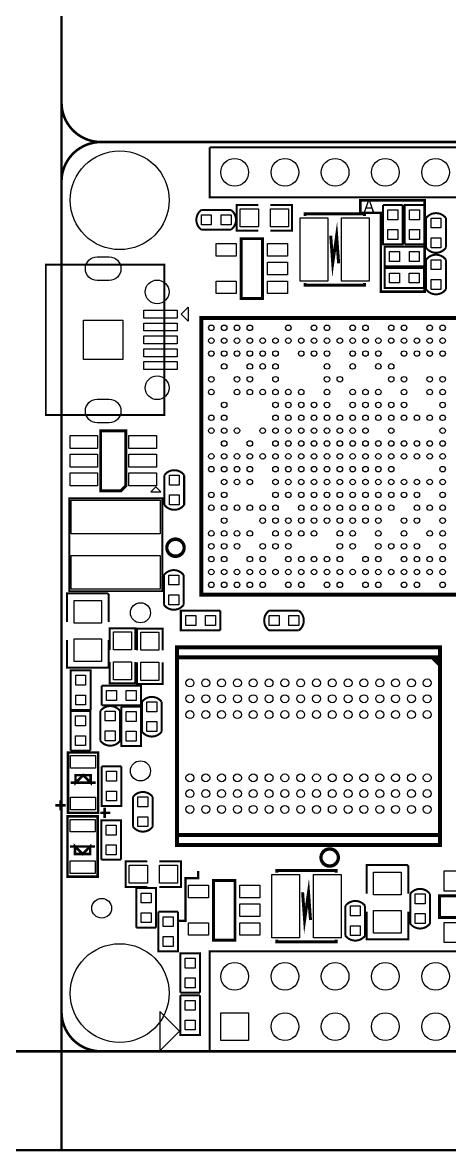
# Model space of a CAD drawing. Extents: x -900 to 3533, y 458 to 4954.
# Drawn here: x 1111 to 1961, y 458 to 2706 of the extents above; entities that cross this region are included whole.
import ezdxf

# ---------------------------------------------------------------- set-up
doc = ezdxf.new("R2010")
doc.units = 0
doc.header["$MEASUREMENT"] = 0
for name, color, linetype in [('BG_OUTLINE', 254, 'CONTINUOUS'), ('BG_SILKSCREEN_TOP', 43, 'CONTINUOUS'), ('PG_SILKSCREEN_TOP', 30, 'CONTINUOUS'), ('PIN_TOP', 1, 'CONTINUOUS')]:
    doc.layers.add(name, color=color, linetype=linetype)

msp = doc.modelspace()

# ---------------------------------------------------------------- linework, layer by layer
at = {"layer": 'BG_OUTLINE'}
for points in [[(1189, 460.13, 5, 5, 0), (992.15, 460.13, 5, 5, 0), (992.15, 4475.87, 5, 5, 0), (1189, 4475.87, 5, 5, 0), (1189, 460.13, 5, 5, 0)], [(1267.74, 4279.02, 5, 5, 0), (3000.02, 4279.02, 5, 5, -0.414214), (3078.76, 4200.28, 5, 5, 0), (3078.76, 2546.74, 5, 5, -0.414214), (3000.02, 2468, 5, 5, 0), (1267.74, 2468, 5, 5, -0.414214), (1189, 2546.74, 5, 5, 0), (1189, 4200.28, 5, 5, -0.414214), (1267.74, 4279.02, 5, 5, 0)], [(1267.74, 2468, 5, 5, 0), (3000.02, 2468, 5, 5, -0.414214), (3078.76, 2389.26, 5, 5, 0), (3078.76, 735.72, 5, 5, -0.414214), (3000.02, 656.98, 5, 5, 0), (1267.74, 656.98, 5, 5, -0.414214), (1189, 735.72, 5, 5, 0), (1189, 2389.26, 5, 5, -0.414214), (1267.74, 2468, 5, 5, 0)], [(1267.74, 2468, 5, 5, 0), (3000.02, 2468, 5, 5, -0.414214), (3078.76, 2389.26, 5, 5, 0), (3078.76, 735.72, 5, 5, -0.414214), (3000.02, 656.98, 5, 5, 0), (1267.74, 656.98, 5, 5, -0.414214), (1189, 735.72, 5, 5, 0), (1189, 2389.26, 5, 5, -0.414214), (1267.74, 2468, 5, 5, 0)], [(-897.61, 656.98, 5, 5, 0), (-897.61, 538.87, 5, 5, 0.414214), (-818.87, 460.13, 5, 5, 0), (3000.02, 460.13, 5, 5, 0.414214), (3078.76, 538.87, 5, 5, 0), (3078.76, 656.98, 5, 5, 0), (-897.61, 656.98, 5, 5, 0)]]:
    msp.add_lwpolyline(points, format="xyseb", dxfattribs=at)
at = {"layer": 'BG_SILKSCREEN_TOP'}
for points in [[(1784, 2352, 5, 5, 0), (1784, 2327, 5, 5, 0), (1825, 2327, 5, 5, 0), (1825, 2170, 5, 5, 0), (1912, 2170, 5, 5, 0), (1912, 2352, 5, 5, 0), (1784, 2352, 5, 5, 0)], [(1423, 917, 5, 5, 0), (1436, 917, 5, 5, 0), (1436, 1002, 5, 5, 0), (1461, 1002, 5, 5, 0), (1461, 1016, 5, 5, 0)]]:
    msp.add_lwpolyline(points, format="xyseb", dxfattribs=at)
at = {"layer": 'PG_SILKSCREEN_TOP'}
for points in [[(1483.88, 2457.728, 3.937, 3.937, 0), (2783.88, 2457.728, 3.937, 3.937, 0), (2783.88, 2357.728, 3.937, 3.937, 0)], [(2783.88, 2357.728, 3.937, 3.937, 0), (1483.88, 2357.728, 3.937, 3.937, 0), (1483.88, 2457.728, 3.937, 3.937, 0)], [(1581, 2342.5, 4, 4, 0), (1538, 2342.5, 4, 4, 0), (1538, 2291.5, 4, 4, 0), (1581, 2291.5, 4, 4, 0)], [(1605, 2342.5, 4, 4, 0), (1648, 2342.5, 4, 4, 0), (1648, 2291.5, 4, 4, 0), (1605, 2291.5, 4, 4, 0)], [(1868.415, 2342.8, 4, 4, 0), (1829.055, 2342.8, 4, 4, 0)], [(1829.055, 2342.8, 4, 4, 0), (1829.055, 2264.06, 4, 4, 0), (1868.415, 2264.06, 4, 4, 0), (1868.415, 2342.8, 4, 4, 0)], [(1911.585, 2263.98, 4, 4, 0), (1911.585, 2342.72, 4, 4, 0), (1872.225, 2342.72, 4, 4, 0), (1872.225, 2263.98, 4, 4, 0)], [(1467.47, 2293.32, 4, 4, -0.504954), (1467.47, 2332.68, 4, 4, 0)], [(1526.53, 2332.68, 4, 4, 0), (1467.47, 2332.68, 4, 4, 0)], [(1526.53, 2293.32, 4, 4, 0.503899), (1526.53, 2332.68, 4, 4, 0)], [(1673.902, 2320.902, 5.906, 5.906, 0), (1673.902, 2324.902, 5.906, 5.906, 0), (1792.098, 2324.902, 5.906, 5.906, 0), (1792.098, 2320.902, 5.906, 5.906, 0)], [(1954.407, 2316.458, 4, 4, 0.503889), (1915.048, 2316.459, 4, 4, 0)], [(1915.048, 2316.459, 4, 4, 0), (1915.048, 2257.399, 4, 4, 0)], [(1954.408, 2257.399, 4, 4, 0), (1954.407, 2316.458, 4, 4, 0)], [(1467.47, 2293.32, 4, 4, 0), (1526.53, 2293.32, 4, 4, 0)], [(1725.098, 2281.598, 5.906, 5.906, 0), (1729.098, 2226.402, 5.906, 5.906, 0), (1736.902, 2281.598, 5.906, 5.906, 0), (1740.902, 2226.402, 5.906, 5.906, 0), (1736.902, 2273.701, 5.906, 5.906, 0)], [(1589.5, 2156.5, 5.906, 5.906, 0), (1546.5, 2156.5, 5.906, 5.906, 0), (1546.5, 2275.5, 5.906, 5.906, 0), (1589.5, 2275.5, 5.906, 5.906, 0), (1589.5, 2156.5, 5.906, 5.906, 0)], [(1911.28, 2259.585, 4, 4, 0), (1832.54, 2259.585, 4, 4, 0), (1832.54, 2220.225, 4, 4, 0), (1911.28, 2220.225, 4, 4, 0)], [(1872.225, 2263.98, 4, 4, 0), (1911.585, 2263.98, 4, 4, 0)], [(1911.28, 2220.225, 4, 4, 0), (1911.28, 2259.585, 4, 4, 0)], [(1954.408, 2257.399, 4, 4, -0.504958), (1915.048, 2257.399, 4, 4, 0)], [(1915.048, 2233.606, 4, 4, -0.504954), (1954.408, 2233.606, 4, 4, 0)], [(1915.048, 2233.606, 4, 4, 0), (1915.048, 2174.546, 4, 4, 0)], [(1954.408, 2174.546, 4, 4, 0), (1954.408, 2233.606, 4, 4, 0)], [(1189.288, 1924.36, 3.937, 3.937, 0), (1394.013, 1924.36, 3.937, 3.937, 0), (1394.013, 2223.572, 3.937, 3.937, 0), (1157.792, 2223.572, 3.937, 3.937, 0), (1157.792, 1924.36, 3.937, 3.937, 0), (1189.288, 1924.36, 3.937, 3.937, 0)], [(1189.288, 2223.572, 3.937, 3.937, 0), (1189.288, 1924.36, 3.937, 3.937, 0)], [(1911.06, 2216.945, 4, 4, 0), (1832.32, 2216.945, 4, 4, 0), (1832.32, 2177.585, 4, 4, 0), (1911.06, 2177.585, 4, 4, 0)], [(1911.06, 2177.585, 4, 4, 0), (1911.06, 2216.945, 4, 4, 0)], [(1792.098, 2187.098, 5.906, 5.906, 0), (1792.098, 2183.098, 5.906, 5.906, 0), (1673.902, 2183.098, 5.906, 5.906, 0), (1673.902, 2187.098, 5.906, 5.906, 0)], [(1915.048, 2174.546, 4, 4, 0.503898), (1954.408, 2174.546, 4, 4, 0)], [(1467.592, 2117.603, 7.902, 7.902, 0), (1467.588, 1566.405, 7.902, 7.902, 0), (2018.786, 1566.404, 7.902, 7.902, 0), (2018.788, 2117.604, 7.902, 7.902, 0), (1467.592, 2117.603, 7.902, 7.902, 0)], [(1267, 1773, 5.906, 5.906, 0), (1267, 1893, 5.906, 5.906, 0), (1317, 1893, 5.906, 5.906, 0), (1317, 1783, 5.906, 5.906, 0), (1307, 1773, 5.906, 5.906, 0), (1267, 1773, 5.906, 5.906, 0)], [(1393.9, 1804.45, 4, 4, -0.504954), (1433.26, 1804.45, 4, 4, 0)], [(1393.9, 1804.45, 4, 4, 0), (1393.9, 1745.39, 4, 4, 0)], [(1433.26, 1745.39, 4, 4, 0), (1433.26, 1804.45, 4, 4, 0)], [(1389.52, 1758.52, 3.937, 3.937, 0), (1389.52, 1573.48, 3.937, 3.937, 0), (1204.48, 1573.48, 3.937, 3.937, 0), (1204.48, 1758.52, 3.937, 3.937, 0), (1389.52, 1758.52, 3.937, 3.937, 0)], [(1393.9, 1745.39, 4, 4, 0.503899), (1433.26, 1745.39, 4, 4, 0)], [(1416, 1678, 5, 5, -0.414214), (1434, 1660, 5, 5, -0.414214), (1416, 1642, 5, 5, -0.414214), (1398, 1660, 5, 5, -0.414214), (1416, 1678, 5, 5, 0)], [(1392.9, 1605.45, 4, 4, -0.504954), (1432.26, 1605.45, 4, 4, 0)], [(1392.9, 1605.45, 4, 4, 0), (1392.9, 1546.39, 4, 4, 0)], [(1432.26, 1546.39, 4, 4, 0), (1432.26, 1605.45, 4, 4, 0)], [(1282.792, 1511.8, 4, 4, 0), (1282.792, 1566.92, 4, 4, 0), (1280.822, 1568.88, 4, 4, 0), (1200.112, 1568.88, 4, 4, 0), (1200.112, 1511.8, 4, 4, 0)], [(1392.9, 1546.39, 4, 4, 0.503899), (1432.26, 1546.39, 4, 4, 0)], [(1505.37, 1534.68, 4, 4, 0), (1426.63, 1534.68, 4, 4, 0), (1426.63, 1495.32, 4, 4, 0), (1505.37, 1495.32, 4, 4, 0)], [(1505.37, 1495.32, 4, 4, 0), (1505.37, 1534.68, 4, 4, 0)], [(1602.47, 1534.68, 4, 4, 0.503899), (1602.47, 1495.32, 4, 4, 0)], [(1661.53, 1534.68, 4, 4, 0), (1602.47, 1534.68, 4, 4, 0)], [(1661.53, 1534.68, 4, 4, -0.504954), (1661.53, 1495.32, 4, 4, 0)], [(1284.952, 1456.58, 4, 4, 0), (1284.952, 1499.58, 4, 4, 0), (1335.952, 1499.58, 4, 4, 0), (1335.952, 1456.58, 4, 4, 0)], [(1390.157, 1455.757, 4, 4, 0), (1390.157, 1498.757, 4, 4, 0), (1339.157, 1498.757, 4, 4, 0), (1339.157, 1455.757, 4, 4, 0)], [(1602.47, 1495.32, 4, 4, 0), (1661.53, 1495.32, 4, 4, 0)], [(1282.792, 1476.36, 4, 4, 0), (1282.792, 1421.24, 4, 4, 0), (1200.112, 1421.24, 4, 4, 0), (1200.112, 1476.36, 4, 4, 0)], [(1942.811, 1441.923, 7.874, 7.874, 0), (1942.811, 1461.757, 7.874, 7.874, 0), (1419.189, 1461.757, 7.874, 7.874, 0), (1419.189, 1441.923, 7.874, 7.874, 0), (1942.811, 1441.923, 7.874, 7.874, 0), (1942.811, 1087.592, 7.874, 7.874, 0), (1419.189, 1087.592, 7.874, 7.874, 0), (1419.189, 1441.923, 7.874, 7.874, 0)], [(1927.063, 1441.923, 7.874, 7.874, 0), (1942.811, 1426.175, 7.874, 7.874, 0)], [(1934.937, 1441.923, 7.874, 7.874, 0), (1942.811, 1434.049, 7.874, 7.874, 0)], [(1246.781, 1336.944, 4, 4, 0), (1246.781, 1415.684, 4, 4, 0), (1207.419, 1415.684, 4, 4, 0), (1207.421, 1336.943, 4, 4, 0)], [(1284.952, 1432.58, 4, 4, 0), (1284.952, 1389.58, 4, 4, 0), (1335.952, 1389.58, 4, 4, 0), (1335.952, 1432.58, 4, 4, 0)], [(1390.157, 1431.757, 4, 4, 0), (1390.157, 1388.758, 4, 4, 0), (1339.157, 1388.758, 4, 4, 0), (1339.157, 1431.757, 4, 4, 0)], [(1268.81, 1385.547, 4, 4, 0), (1268.81, 1346.186, 4, 4, 0)], [(1268.81, 1346.186, 4, 4, 0), (1347.55, 1346.187, 4, 4, 0), (1347.55, 1385.546, 4, 4, 0), (1268.81, 1385.547, 4, 4, 0)], [(1349.169, 1352.923, 4, 4, -0.504959), (1388.529, 1352.923, 4, 4, 0)], [(1349.169, 1352.923, 4, 4, 0), (1349.169, 1293.864, 4, 4, 0)], [(1388.529, 1293.863, 4, 4, 0), (1388.529, 1352.923, 4, 4, 0)], [(1246.586, 1256.105, 4, 4, 0), (1246.585, 1334.845, 4, 4, 0), (1207.225, 1334.845, 4, 4, 0), (1207.226, 1256.105, 4, 4, 0)], [(1207.421, 1336.943, 4, 4, 0), (1246.781, 1336.944, 4, 4, 0)], [(1305.738, 1334.71, 4, 4, 0.503914), (1266.377, 1334.71, 4, 4, 0)], [(1266.377, 1334.71, 4, 4, 0), (1266.377, 1275.65, 4, 4, 0)], [(1305.737, 1275.65, 4, 4, 0), (1305.738, 1334.71, 4, 4, 0)], [(1307.951, 1343.621, 4, 4, 0), (1307.95, 1264.881, 4, 4, 0), (1347.311, 1264.881, 4, 4, 0), (1347.312, 1343.621, 4, 4, 0)], [(1347.312, 1343.621, 4, 4, 0), (1307.951, 1343.621, 4, 4, 0)], [(1349.169, 1293.864, 4, 4, 0.5039), (1388.529, 1293.863, 4, 4, 0)], [(1305.737, 1275.65, 4, 4, -0.504951), (1266.377, 1275.65, 4, 4, 0)], [(1202, 1132, 5, 5, 0), (1202, 1252, 5, 5, 0), (1262, 1252, 5, 5, 0), (1262, 1132, 5, 5, 0), (1202, 1132, 5, 5, 0)], [(1207.226, 1256.105, 4, 4, 0), (1246.586, 1256.105, 4, 4, 0)], [(1308.145, 1224.521, 4, 4, 0), (1268.785, 1224.521, 4, 4, 0)], [(1268.785, 1224.521, 4, 4, 0), (1268.785, 1145.781, 4, 4, 0), (1308.144, 1145.781, 4, 4, 0), (1308.145, 1224.521, 4, 4, 0)], [(1207, 1192, 5, 5, 0), (1257, 1192, 5, 5, 0)], [(1247, 1192, 5, 5, 0), (1247, 1207, 5, 5, 0), (1217, 1207, 5, 5, 0), (1217, 1192, 5, 5, 0), (1232, 1207, 5, 5, 0), (1247, 1192, 5, 5, 0)], [(1331.32, 1163.53, 4, 4, -0.504954), (1370.68, 1163.53, 4, 4, 0)], [(1177, 1147, 5, 5, 0), (1197, 1147, 5, 5, 0)], [(1187, 1137, 5, 5, 0), (1187, 1157, 5, 5, 0)], [(1331.32, 1163.53, 4, 4, 0), (1331.32, 1104.47, 4, 4, 0)], [(1370.68, 1104.47, 4, 4, 0), (1370.68, 1163.53, 4, 4, 0)], [(1261, 1125, 5, 5, 0), (1261, 1005, 5, 5, 0), (1201, 1005, 5, 5, 0), (1201, 1125, 5, 5, 0), (1261, 1125, 5, 5, 0)], [(1286, 1132, 5, 5, 0), (1266, 1132, 5, 5, 0)], [(1275, 1142, 5, 5, 0), (1275, 1122, 5, 5, 0)], [(1307.579, 1038.457, 4, 4, 0), (1307.579, 1117.199, 4, 4, 0), (1268.22, 1117.199, 4, 4, 0), (1268.219, 1038.459, 4, 4, 0)], [(1331.32, 1104.47, 4, 4, 0.503899), (1370.68, 1104.47, 4, 4, 0)], [(1942.811, 1087.592, 7.874, 7.874, 0), (1942.811, 1067.757, 7.874, 7.874, 0), (1419.189, 1067.757, 7.874, 7.874, 0), (1419.189, 1087.592, 7.874, 7.874, 0)], [(1256, 1065, 5, 5, 0), (1206, 1065, 5, 5, 0)], [(1216, 1065, 5, 5, 0), (1216, 1050, 5, 5, 0), (1246, 1050, 5, 5, 0), (1246, 1065, 5, 5, 0), (1231, 1050, 5, 5, 0), (1216, 1065, 5, 5, 0)], [(1741, 1043, 5, 5, -0.414215), (1723, 1025, 5, 5, -0.414217), (1705, 1043, 5, 5, -0.414213), (1723, 1061, 5, 5, -0.41421), (1741, 1043, 5, 5, 0)], [(1268.219, 1038.459, 4, 4, 0), (1307.579, 1038.457, 4, 4, 0)], [(1360, 984.5, 4, 4, 0), (1317, 984.5, 4, 4, 0), (1317, 1035.5, 4, 4, 0), (1360, 1035.5, 4, 4, 0)], [(1384, 984.5, 4, 4, 0), (1427, 984.5, 4, 4, 0), (1427, 1035.5, 4, 4, 0), (1384, 1035.5, 4, 4, 0)], [(1617.902, 1012.902, 5.906, 5.906, 0), (1617.902, 1016.902, 5.906, 5.906, 0), (1736.098, 1016.902, 5.906, 5.906, 0), (1736.098, 1012.902, 5.906, 5.906, 0)], [(1879.34, 970.72, 4, 4, 0), (1879.34, 1025.84, 4, 4, 0), (1877.37, 1027.8, 4, 4, 0), (1796.66, 1027.8, 4, 4, 0), (1796.66, 970.72, 4, 4, 0)], [(1534.5, 878.5, 5.906, 5.906, 0), (1491.5, 878.5, 5.906, 5.906, 0), (1491.5, 997.5, 5.906, 5.906, 0), (1534.5, 997.5, 5.906, 5.906, 0), (1534.5, 878.5, 5.906, 5.906, 0)], [(1669.098, 973.598, 5.906, 5.906, 0), (1673.098, 918.402, 5.906, 5.906, 0), (1680.902, 973.598, 5.906, 5.906, 0), (1684.902, 918.402, 5.906, 5.906, 0), (1680.902, 965.701, 5.906, 5.906, 0)], [(1377.13, 903.397, 4, 4, 0), (1377.13, 982.137, 4, 4, 0), (1337.77, 982.137, 4, 4, 0), (1337.769, 903.397, 4, 4, 0)], [(1883.32, 970.53, 4, 4, -0.504954), (1922.68, 970.53, 4, 4, 0)], [(1883.32, 970.53, 4, 4, 0), (1883.32, 911.47, 4, 4, 0)], [(1922.68, 911.47, 4, 4, 0), (1922.68, 970.53, 4, 4, 0)], [(2060.5, 966.5, 5.906, 5.906, 0), (2060.5, 923.5, 5.906, 5.906, 0), (1941.5, 923.5, 5.906, 5.906, 0), (1941.5, 966.5, 5.906, 5.906, 0), (2060.5, 966.5, 5.906, 5.906, 0)], [(1754.32, 946.53, 4, 4, -0.504954), (1793.68, 946.53, 4, 4, 0)], [(1754.32, 946.53, 4, 4, 0), (1754.32, 887.47, 4, 4, 0)], [(1793.68, 887.47, 4, 4, 0), (1793.68, 946.53, 4, 4, 0)], [(1421.194, 934.956, 4, 4, 0), (1381.835, 934.956, 4, 4, 0)], [(1381.835, 934.956, 4, 4, 0), (1381.835, 856.216, 4, 4, 0), (1421.195, 856.216, 4, 4, 0), (1421.194, 934.956, 4, 4, 0)], [(1879.34, 935.28, 4, 4, 0), (1879.34, 880.16, 4, 4, 0), (1796.66, 880.16, 4, 4, 0), (1796.66, 935.28, 4, 4, 0)], [(1337.769, 903.397, 4, 4, 0), (1377.13, 903.397, 4, 4, 0)], [(1883.32, 911.47, 4, 4, 0.503899), (1922.68, 911.47, 4, 4, 0)], [(1736.098, 879.098, 5.906, 5.906, 0), (1736.098, 875.098, 5.906, 5.906, 0), (1617.902, 875.098, 5.906, 5.906, 0), (1617.902, 879.098, 5.906, 5.906, 0)], [(1754.32, 887.47, 4, 4, 0.503899), (1793.68, 887.47, 4, 4, 0)], [(1464.68, 773.63, 4, 4, 0), (1464.68, 852.37, 4, 4, 0), (1425.32, 852.37, 4, 4, 0), (1425.32, 773.63, 4, 4, 0)], [(1483.88, 856.208, 3.937, 3.937, 0), (2783.88, 856.208, 3.937, 3.937, 0), (2783.88, 656.208, 3.937, 3.937, 0), (1483.88, 656.208, 3.937, 3.937, 0), (1483.88, 856.208, 3.937, 3.937, 0)], [(1425.32, 773.63, 4, 4, 0), (1464.68, 773.63, 4, 4, 0)], [(1464.68, 768.37, 4, 4, 0), (1425.32, 768.37, 4, 4, 0)], [(1425.32, 768.37, 4, 4, 0), (1425.32, 689.63, 4, 4, 0), (1464.68, 689.63, 4, 4, 0), (1464.68, 768.37, 4, 4, 0)]]:
    msp.add_lwpolyline(points, format="xyseb", dxfattribs=at)
for points in [[(1427.477, 2125.147), (1441.257, 2138.926), (1441.257, 2111.367)], [(1377, 1781), (1367, 1771), (1387, 1771)], [(1424.153, 697.12), (1384.783, 736.49), (1384.783, 657.75)]]:
    msp.add_lwpolyline(points, close=True, dxfattribs=at)
at = {"layer": 'PIN_TOP'}
for points in [[(1487.1625, 2322.8425), (1487.1625, 2303.1575), (1467.4775, 2303.1575), (1467.4775, 2322.8425)], [(1526.5225, 2322.8425), (1526.5225, 2303.1575), (1506.8375, 2303.1575), (1506.8375, 2322.8425)], [(1581, 2299), (1545, 2299), (1545, 2335), (1581, 2335)], [(1641, 2299), (1605, 2299), (1605, 2335), (1641, 2335)], [(1719.25, 2317), (1719.25, 2191), (1664.152, 2191), (1664.152, 2317)], [(1801.848, 2317), (1801.848, 2191), (1746.75, 2191), (1746.75, 2317)], [(1838.8925, 2332.9525), (1858.5775, 2332.9525), (1858.5775, 2313.2675), (1838.8925, 2313.2675)], [(1901.7475, 2313.1875), (1882.0625, 2313.1875), (1882.0625, 2332.8725), (1901.7475, 2332.8725)], [(1924.8855, 2316.4515), (1944.5705, 2316.4515), (1944.5705, 2296.7665), (1924.8855, 2296.7665)], [(1838.8925, 2293.5925), (1858.5775, 2293.5925), (1858.5775, 2273.9075), (1838.8925, 2273.9075)], [(1901.7475, 2273.8275), (1882.0625, 2273.8275), (1882.0625, 2293.5125), (1901.7475, 2293.5125)], [(1924.8855, 2277.0915), (1944.5705, 2277.0915), (1944.5705, 2257.4065), (1924.8855, 2257.4065)], [(1536.819, 2265.902), (1536.819, 2240.902), (1496.819, 2240.902), (1496.819, 2265.902)], [(1639.181, 2265.902), (1639.181, 2240.902), (1599.181, 2240.902), (1599.181, 2265.902)], [(1862.0725, 2249.7475), (1862.0725, 2230.0625), (1842.3875, 2230.0625), (1842.3875, 2249.7475)], [(1901.4325, 2249.7475), (1901.4325, 2230.0625), (1881.7475, 2230.0625), (1881.7475, 2249.7475)], [(1639.181, 2228.5), (1639.181, 2203.5), (1599.181, 2203.5), (1599.181, 2228.5)], [(1944.5705, 2213.9135), (1924.8855, 2213.9135), (1924.8855, 2233.5985), (1944.5705, 2233.5985)], [(1861.8525, 2207.1075), (1861.8525, 2187.4225), (1842.1675, 2187.4225), (1842.1675, 2207.1075)], [(1901.2125, 2207.1075), (1901.2125, 2187.4225), (1881.5275, 2187.4225), (1881.5275, 2207.1075)], [(1536.819, 2191.098), (1536.819, 2166.098), (1496.819, 2166.098), (1496.819, 2191.098)], [(1639.181, 2191.098), (1639.181, 2166.098), (1599.181, 2166.098), (1599.181, 2191.098)], [(1944.5705, 2174.5535), (1924.8855, 2174.5535), (1924.8855, 2194.2385), (1944.5705, 2194.2385)], [(1352.6735, 2133.021), (1419.6025, 2133.021), (1419.6025, 2117.273), (1352.6735, 2117.273)], [(1232.595, 2113.336), (1311.335, 2113.336), (1311.335, 2034.596), (1232.595, 2034.596)], [(1352.6735, 2107.431), (1419.6025, 2107.431), (1419.6025, 2091.683), (1352.6735, 2091.683)], [(1352.6735, 2081.84), (1419.6025, 2081.84), (1419.6025, 2066.092), (1352.6735, 2066.092)], [(1352.6735, 2056.249), (1419.6025, 2056.249), (1419.6025, 2040.501), (1352.6735, 2040.501)], [(1352.6735, 2030.659), (1419.6025, 2030.659), (1419.6025, 2014.911), (1352.6735, 2014.911)], [(1261, 1857.799), (1206, 1857.799), (1206, 1883.799), (1261, 1883.799)], [(1378, 1857.799), (1323, 1857.799), (1323, 1883.799), (1378, 1883.799)], [(1261, 1820.402), (1206, 1820.402), (1206, 1846.402), (1261, 1846.402)], [(1378, 1820.402), (1323, 1820.402), (1323, 1846.402), (1378, 1846.402)], [(1261, 1783), (1206, 1783), (1206, 1809), (1261, 1809)], [(1378, 1783), (1323, 1783), (1323, 1809), (1378, 1809)], [(1423.4225, 1784.7575), (1403.7375, 1784.7575), (1403.7375, 1804.4425), (1423.4225, 1804.4425)], [(1208.4175, 1754.5825), (1385.5825, 1754.5825), (1385.5825, 1687.6535), (1208.4175, 1687.6535)], [(1423.4225, 1745.3975), (1403.7375, 1745.3975), (1403.7375, 1765.0825), (1423.4225, 1765.0825)], [(1208.4175, 1644.3465), (1385.5825, 1644.3465), (1385.5825, 1577.4175), (1208.4175, 1577.4175)], [(1422.4225, 1585.7575), (1402.7375, 1585.7575), (1402.7375, 1605.4425), (1422.4225, 1605.4425)], [(1268.952, 1554.58), (1268.952, 1509.58), (1213.952, 1509.58), (1213.952, 1554.58)], [(1422.4225, 1546.3975), (1402.7375, 1546.3975), (1402.7375, 1566.0825), (1422.4225, 1566.0825)], [(1456.1625, 1524.8425), (1456.1625, 1505.1575), (1436.4775, 1505.1575), (1436.4775, 1524.8425)], [(1495.5225, 1524.8425), (1495.5225, 1505.1575), (1475.8375, 1505.1575), (1475.8375, 1524.8425)], [(1602.477, 1505.157), (1602.477, 1524.842), (1622.162, 1524.842), (1622.162, 1505.157)], [(1641.837, 1505.157), (1641.837, 1524.842), (1661.522, 1524.842), (1661.522, 1505.157)], [(1328.452, 1492.58), (1328.452, 1456.58), (1292.452, 1456.58), (1292.452, 1492.58)], [(1346.657, 1455.757), (1346.657, 1491.757), (1382.657, 1491.757), (1382.657, 1455.757)], [(1268.952, 1478.58), (1268.952, 1433.58), (1213.952, 1433.58), (1213.952, 1478.58)], [(1328.452, 1432.58), (1328.452, 1396.58), (1292.452, 1396.58), (1292.452, 1432.58)], [(1346.657, 1395.757), (1346.657, 1431.757), (1382.657, 1431.757), (1382.657, 1395.757)], [(1236.9425, 1386.1505), (1217.2575, 1386.1505), (1217.2575, 1405.8355), (1236.9425, 1405.8355)], [(1278.658, 1356.024), (1278.658, 1375.709), (1298.343, 1375.709), (1298.343, 1356.024)], [(1318.018, 1356.024), (1318.018, 1375.709), (1337.703, 1375.709), (1337.703, 1356.024)], [(1236.9425, 1346.7905), (1217.2575, 1346.7905), (1217.2575, 1366.4755), (1236.9425, 1366.4755)], [(1378.6915, 1333.2305), (1359.0065, 1333.2305), (1359.0065, 1352.9155), (1378.6915, 1352.9155)], [(1276.2145, 1334.7025), (1295.8995, 1334.7025), (1295.8995, 1315.0175), (1276.2145, 1315.0175)], [(1317.7885, 1333.7735), (1337.4735, 1333.7735), (1337.4735, 1314.0885), (1317.7885, 1314.0885)], [(1236.7485, 1305.3135), (1217.0635, 1305.3135), (1217.0635, 1324.9985), (1236.7485, 1324.9985)], [(1378.6915, 1293.8705), (1359.0065, 1293.8705), (1359.0065, 1313.5555), (1378.6915, 1313.5555)], [(1236.7485, 1265.9535), (1217.0635, 1265.9535), (1217.0635, 1285.6385), (1236.7485, 1285.6385)], [(1276.2145, 1295.3425), (1295.8995, 1295.3425), (1295.8995, 1275.6575), (1276.2145, 1275.6575)], [(1317.7885, 1294.4135), (1337.4735, 1294.4135), (1337.4735, 1274.7285), (1317.7885, 1274.7285)], [(1257, 1220.839), (1207, 1220.839), (1207, 1245.839), (1257, 1245.839)], [(1278.6215, 1214.6735), (1298.3065, 1214.6735), (1298.3065, 1194.9885), (1278.6215, 1194.9885)], [(1278.6215, 1175.3135), (1298.3065, 1175.3135), (1298.3065, 1155.6285), (1278.6215, 1155.6285)], [(1257, 1138.161), (1207, 1138.161), (1207, 1163.161), (1257, 1163.161)], [(1360.8425, 1143.8375), (1341.1575, 1143.8375), (1341.1575, 1163.5225), (1360.8425, 1163.5225)], [(1360.8425, 1104.4775), (1341.1575, 1104.4775), (1341.1575, 1124.1625), (1360.8425, 1124.1625)], [(1206, 1118.839), (1256, 1118.839), (1256, 1093.839), (1206, 1093.839)], [(1297.7415, 1087.6665), (1278.0565, 1087.6665), (1278.0565, 1107.3515), (1297.7415, 1107.3515)], [(1297.7415, 1048.3065), (1278.0565, 1048.3065), (1278.0565, 1067.9915), (1297.7415, 1067.9915)], [(1206, 1036.161), (1256, 1036.161), (1256, 1011.161), (1206, 1011.161)], [(1324, 1028), (1360, 1028), (1360, 992), (1324, 992)], [(1384, 1028), (1420, 1028), (1420, 992), (1384, 992)], [(1865.5, 1013.5), (1865.5, 968.5), (1810.5, 968.5), (1810.5, 1013.5)], [(1951.098, 1016.181), (1976.098, 1016.181), (1976.098, 976.181), (1951.098, 976.181)], [(1663.25, 1009), (1663.25, 883), (1608.152, 883), (1608.152, 1009)], [(1745.848, 1009), (1745.848, 883), (1690.75, 883), (1690.75, 1009)], [(1367.2915, 952.6045), (1347.6065, 952.6045), (1347.6065, 972.2895), (1367.2915, 972.2895)], [(1481.819, 987.902), (1481.819, 962.902), (1441.819, 962.902), (1441.819, 987.902)], [(1584.181, 987.902), (1584.181, 962.902), (1544.181, 962.902), (1544.181, 987.902)], [(1912.8425, 950.8375), (1893.1575, 950.8375), (1893.1575, 970.5225), (1912.8425, 970.5225)], [(1584.181, 950.5), (1584.181, 925.5), (1544.181, 925.5), (1544.181, 950.5)], [(1783.8425, 926.8375), (1764.1575, 926.8375), (1764.1575, 946.5225), (1783.8425, 946.5225)], [(1367.2915, 913.2445), (1347.6065, 913.2445), (1347.6065, 932.9295), (1367.2915, 932.9295)], [(1391.6725, 925.1085), (1411.3575, 925.1085), (1411.3575, 905.4235), (1391.6725, 905.4235)], [(1865.5, 937.5), (1865.5, 892.5), (1810.5, 892.5), (1810.5, 937.5)], [(1912.8425, 911.4775), (1893.1575, 911.4775), (1893.1575, 931.1625), (1912.8425, 931.1625)], [(1481.819, 913.098), (1481.819, 888.098), (1441.819, 888.098), (1441.819, 913.098)], [(1584.181, 913.098), (1584.181, 888.098), (1544.181, 888.098), (1544.181, 913.098)], [(1783.8425, 887.4775), (1764.1575, 887.4775), (1764.1575, 907.1625), (1783.8425, 907.1625)], [(1951.098, 913.819), (1976.098, 913.819), (1976.098, 873.819), (1951.098, 873.819)], [(1391.6725, 885.7485), (1411.3575, 885.7485), (1411.3575, 866.0635), (1391.6725, 866.0635)], [(1454.8425, 822.8375), (1435.1575, 822.8375), (1435.1575, 842.5225), (1454.8425, 842.5225)], [(1454.8425, 783.4775), (1435.1575, 783.4775), (1435.1575, 803.1625), (1454.8425, 803.1625)], [(1435.1575, 758.5225), (1454.8425, 758.5225), (1454.8425, 738.8375), (1435.1575, 738.8375)], [(1506.321, 678.649), (1506.321, 733.767), (1561.439, 733.767), (1561.439, 678.649)], [(1435.1575, 719.1625), (1454.8425, 719.1625), (1454.8425, 699.4775), (1435.1575, 699.4775)]]:
    msp.add_lwpolyline(points, close=True, dxfattribs=at)
for points in [[(1283.776, 2192.076), (1260.154, 2192.076, -1), (1260.154, 2239.32), (1283.776, 2239.32, -1)], [(1283.776, 1908.612), (1260.154, 1908.612, -1), (1260.154, 1955.856), (1283.776, 1955.856, -1)]]:
    msp.add_lwpolyline(points, format="xyb", close=True, dxfattribs=at)
for centre, radius in [((1304.925, 2352.075), 98.425), ((1533.88, 2407.728), 27.559), ((1633.88, 2407.728), 27.559), ((1733.88, 2407.728), 27.559), ((1833.88, 2407.728), 27.559), ((1933.88, 2407.728), 27.559), ((1379.445, 2169.438), 23.622), ((1487.285, 2097.905), 5.5), ((1512.888, 2097.905), 5.5), ((1538.486, 2097.905), 5.5), ((1564.089, 2097.905), 5.5), ((1640.785, 2097.905), 5.5), ((1691.986, 2097.905), 5.5), ((1717.589, 2097.905), 5.5), ((1768.785, 2097.905), 5.5), ((1794.388, 2097.905), 5.5), ((1845.589, 2097.905), 5.5), ((1871.187, 2097.905), 5.5), ((1922.285, 2097.905), 5.5), ((1947.888, 2097.905), 5.5), ((1487.285, 2072.302), 5.5), ((1512.888, 2072.302), 5.5), ((1538.486, 2072.302), 5.5), ((1564.089, 2072.302), 5.5), ((1589.687, 2072.302), 5.5), ((1615.187, 2072.302), 5.5), ((1640.785, 2072.302), 5.5), ((1666.388, 2072.302), 5.5), ((1691.986, 2072.302), 5.5), ((1717.589, 2072.302), 5.5), ((1743.187, 2072.302), 5.5), ((1768.785, 2072.302), 5.5), ((1794.388, 2072.302), 5.5), ((1819.986, 2072.302), 5.5), ((1845.589, 2072.302), 5.5), ((1871.187, 2072.302), 5.5), ((1896.687, 2072.302), 5.5), ((1922.285, 2072.302), 5.5), ((1947.888, 2072.302), 5.5), ((1487.285, 2046.704), 5.5), ((1512.888, 2046.704), 5.5), ((1538.486, 2046.704), 5.5), ((1564.089, 2046.704), 5.5), ((1589.687, 2046.704), 5.5), ((1615.187, 2046.704), 5.5), ((1666.388, 2046.704), 5.5), ((1691.986, 2046.704), 5.5), ((1717.589, 2046.704), 5.5), ((1768.785, 2046.704), 5.5), ((1794.388, 2046.704), 5.5), ((1819.986, 2046.704), 5.5), ((1871.187, 2046.704), 5.5), ((1896.687, 2046.704), 5.5), ((1922.285, 2046.704), 5.5), ((1947.888, 2046.704), 5.5), ((1512.888, 2021.101), 5.5), ((1564.089, 2021.101), 5.5), ((1589.687, 2021.101), 5.5), ((1615.187, 2021.101), 5.5), ((1717.589, 2021.101), 5.5), ((1768.785, 2021.101), 5.5), ((1819.986, 2021.101), 5.5), ((1845.589, 2021.101), 5.5), ((1379.445, 1978.494), 23.622), ((1487.285, 1995.503), 5.5), ((1538.486, 1995.503), 5.5), ((1564.089, 1995.503), 5.5), ((1615.187, 1995.503), 5.5), ((1717.589, 1995.503), 5.5), ((1743.187, 1995.503), 5.5), ((1845.589, 1995.503), 5.5), ((1871.187, 1995.503), 5.5), ((1922.285, 1995.503), 5.5), ((1947.888, 1995.503), 5.5), ((1487.285, 1970.003), 5.5), ((1538.486, 1970.003), 5.5), ((1564.089, 1970.003), 5.5), ((1589.687, 1970.003), 5.5), ((1615.187, 1970.003), 5.5), ((1640.785, 1970.003), 5.5), ((1666.388, 1970.003), 5.5), ((1717.589, 1970.003), 5.5), ((1768.785, 1970.003), 5.5), ((1794.388, 1970.003), 5.5), ((1819.986, 1970.003), 5.5), ((1871.187, 1970.003), 5.5), ((1922.285, 1970.003), 5.5), ((1947.888, 1970.003), 5.5), ((1512.888, 1944.405), 5.5), ((1615.187, 1944.405), 5.5), ((1640.785, 1944.405), 5.5), ((1666.388, 1944.405), 5.5), ((1691.986, 1944.405), 5.5), ((1717.589, 1944.405), 5.5), ((1768.785, 1944.405), 5.5), ((1794.388, 1944.405), 5.5), ((1819.986, 1944.405), 5.5), ((1845.589, 1944.405), 5.5), ((1871.187, 1944.405), 5.5), ((1947.888, 1944.405), 5.5), ((1487.285, 1918.802), 5.5), ((1512.888, 1918.802), 5.5), ((1615.187, 1918.802), 5.5), ((1640.785, 1918.802), 5.5), ((1666.388, 1918.802), 5.5), ((1691.986, 1918.802), 5.5), ((1717.589, 1918.802), 5.5), ((1743.187, 1918.802), 5.5), ((1768.785, 1918.802), 5.5), ((1794.388, 1918.802), 5.5), ((1819.986, 1918.802), 5.5), ((1845.589, 1918.802), 5.5), ((1871.187, 1918.802), 5.5), ((1896.687, 1918.802), 5.5), ((1922.285, 1918.802), 5.5), ((1947.888, 1918.802), 5.5), ((1487.285, 1893.204), 5.5), ((1512.888, 1893.204), 5.5), ((1538.486, 1893.204), 5.5), ((1589.687, 1893.204), 5.5), ((1615.187, 1893.204), 5.5), ((1640.785, 1893.204), 5.5), ((1666.388, 1893.204), 5.5), ((1691.986, 1893.204), 5.5), ((1717.589, 1893.204), 5.5), ((1743.187, 1893.204), 5.5), ((1768.785, 1893.204), 5.5), ((1794.388, 1893.204), 5.5), ((1845.589, 1893.204), 5.5), ((1947.888, 1893.204), 5.5), ((1512.888, 1867.601), 5.5), ((1564.089, 1867.601), 5.5), ((1615.187, 1867.601), 5.5), ((1640.785, 1867.601), 5.5), ((1666.388, 1867.601), 5.5), ((1691.986, 1867.601), 5.5), ((1717.589, 1867.601), 5.5), ((1743.187, 1867.601), 5.5), ((1768.785, 1867.601), 5.5), ((1794.388, 1867.601), 5.5), ((1819.986, 1867.601), 5.5), ((1845.589, 1867.601), 5.5), ((1871.187, 1867.601), 5.5), ((1896.687, 1867.601), 5.5), ((1922.285, 1867.601), 5.5), ((1947.888, 1867.601), 5.5), ((1487.285, 1842.003), 5.5), ((1512.888, 1842.003), 5.5), ((1538.486, 1842.003), 5.5), ((1564.089, 1842.003), 5.5), ((1589.687, 1842.003), 5.5), ((1615.187, 1842.003), 5.5), ((1640.785, 1842.003), 5.5), ((1666.388, 1842.003), 5.5), ((1691.986, 1842.003), 5.5), ((1717.589, 1842.003), 5.5), ((1743.187, 1842.003), 5.5), ((1768.785, 1842.003), 5.5), ((1794.388, 1842.003), 5.5), ((1819.986, 1842.003), 5.5), ((1845.589, 1842.003), 5.5), ((1871.187, 1842.003), 5.5), ((1896.687, 1842.003), 5.5), ((1922.285, 1842.003), 5.5), ((1947.888, 1842.003), 5.5), ((1487.285, 1816.405), 5.5), ((1512.888, 1816.405), 5.5), ((1538.486, 1816.405), 5.5), ((1564.089, 1816.405), 5.5), ((1615.187, 1816.405), 5.5), ((1640.785, 1816.405), 5.5), ((1666.388, 1816.405), 5.5), ((1691.986, 1816.405), 5.5), ((1717.589, 1816.405), 5.5), ((1743.187, 1816.405), 5.5), ((1768.785, 1816.405), 5.5), ((1794.388, 1816.405), 5.5), ((1819.986, 1816.405), 5.5), ((1845.589, 1816.405), 5.5), ((1947.888, 1816.405), 5.5), ((1512.888, 1790.802), 5.5), ((1538.486, 1790.802), 5.5), ((1564.089, 1790.802), 5.5), ((1615.187, 1790.802), 5.5), ((1640.785, 1790.802), 5.5), ((1666.388, 1790.802), 5.5), ((1691.986, 1790.802), 5.5), ((1717.589, 1790.802), 5.5), ((1743.187, 1790.802), 5.5), ((1768.785, 1790.802), 5.5), ((1794.388, 1790.802), 5.5), ((1819.986, 1790.802), 5.5), ((1845.589, 1790.802), 5.5), ((1871.187, 1790.802), 5.5), ((1896.687, 1790.802), 5.5), ((1922.285, 1790.802), 5.5), ((1947.888, 1790.802), 5.5), ((1487.285, 1765.204), 5.5), ((1512.888, 1765.204), 5.5), ((1615.187, 1765.204), 5.5), ((1640.785, 1765.204), 5.5), ((1666.388, 1765.204), 5.5), ((1691.986, 1765.204), 5.5), ((1717.589, 1765.204), 5.5), ((1743.187, 1765.204), 5.5), ((1768.785, 1765.204), 5.5), ((1794.388, 1765.204), 5.5), ((1819.986, 1765.204), 5.5), ((1845.589, 1765.204), 5.5), ((1871.187, 1765.204), 5.5), ((1896.687, 1765.204), 5.5), ((1947.888, 1765.204), 5.5), ((1487.285, 1739.601), 5.5), ((1512.888, 1739.601), 5.5), ((1538.486, 1739.601), 5.5), ((1564.089, 1739.601), 5.5), ((1589.687, 1739.601), 5.5), ((1615.187, 1739.601), 5.5), ((1666.388, 1739.601), 5.5), ((1691.986, 1739.601), 5.5), ((1717.589, 1739.601), 5.5), ((1743.187, 1739.601), 5.5), ((1768.785, 1739.601), 5.5), ((1794.388, 1739.601), 5.5), ((1819.986, 1739.601), 5.5), ((1845.589, 1739.601), 5.5), ((1896.687, 1739.601), 5.5), ((1922.285, 1739.601), 5.5), ((1947.888, 1739.601), 5.5), ((1512.888, 1714.003), 5.5), ((1589.687, 1714.003), 5.5), ((1615.187, 1714.003), 5.5), ((1640.785, 1714.003), 5.5), ((1666.388, 1714.003), 5.5), ((1691.986, 1714.003), 5.5), ((1717.589, 1714.003), 5.5), ((1743.187, 1714.003), 5.5), ((1768.785, 1714.003), 5.5), ((1794.388, 1714.003), 5.5), ((1819.986, 1714.003), 5.5), ((1871.187, 1714.003), 5.5), ((1896.687, 1714.003), 5.5), ((1947.888, 1714.003), 5.5), ((1487.285, 1688.503), 5.5), ((1512.888, 1688.503), 5.5), ((1538.486, 1688.503), 5.5), ((1564.089, 1688.503), 5.5), ((1615.187, 1688.503), 5.5), ((1640.785, 1688.503), 5.5), ((1666.388, 1688.503), 5.5), ((1691.986, 1688.503), 5.5), ((1743.187, 1688.503), 5.5), ((1768.785, 1688.503), 5.5), ((1819.986, 1688.503), 5.5), ((1871.187, 1688.503), 5.5), ((1922.285, 1688.503), 5.5), ((1947.888, 1688.503), 5.5), ((1416, 1660), 15), ((1487.285, 1662.905), 5.5), ((1512.888, 1662.905), 5.5), ((1538.486, 1662.905), 5.5), ((1589.687, 1662.905), 5.5), ((1615.187, 1662.905), 5.5), ((1640.785, 1662.905), 5.5), ((1743.187, 1662.905), 5.5), ((1768.785, 1662.905), 5.5), ((1819.986, 1662.905), 5.5), ((1845.589, 1662.905), 5.5), ((1871.187, 1662.905), 5.5), ((1896.687, 1662.905), 5.5), ((1947.888, 1662.905), 5.5), ((1487.285, 1637.302), 5.5), ((1512.888, 1637.302), 5.5), ((1564.089, 1637.302), 5.5), ((1589.687, 1637.302), 5.5), ((1640.785, 1637.302), 5.5), ((1666.388, 1637.302), 5.5), ((1691.986, 1637.302), 5.5), ((1717.589, 1637.302), 5.5), ((1743.187, 1637.302), 5.5), ((1794.388, 1637.302), 5.5), ((1819.986, 1637.302), 5.5), ((1871.187, 1637.302), 5.5), ((1896.687, 1637.302), 5.5), ((1922.285, 1637.302), 5.5), ((1947.888, 1637.302), 5.5), ((1487.285, 1611.704), 5.5), ((1512.888, 1611.704), 5.5), ((1538.486, 1611.704), 5.5), ((1564.089, 1611.704), 5.5), ((1589.687, 1611.704), 5.5), ((1615.187, 1611.704), 5.5), ((1640.785, 1611.704), 5.5), ((1666.388, 1611.704), 5.5), ((1691.986, 1611.704), 5.5), ((1717.589, 1611.704), 5.5), ((1743.187, 1611.704), 5.5), ((1768.785, 1611.704), 5.5), ((1794.388, 1611.704), 5.5), ((1819.986, 1611.704), 5.5), ((1845.589, 1611.704), 5.5), ((1871.187, 1611.704), 5.5), ((1896.687, 1611.704), 5.5), ((1922.285, 1611.704), 5.5), ((1947.888, 1611.704), 5.5), ((1487.285, 1586.101), 5.5), ((1512.888, 1586.101), 5.5), ((1538.486, 1586.101), 5.5), ((1564.089, 1586.101), 5.5), ((1589.687, 1586.101), 5.5), ((1640.785, 1586.101), 5.5), ((1666.388, 1586.101), 5.5), ((1717.589, 1586.101), 5.5), ((1743.187, 1586.101), 5.5), ((1794.388, 1586.101), 5.5), ((1819.986, 1586.101), 5.5), ((1871.187, 1586.101), 5.5), ((1896.687, 1586.101), 5.5), ((1947.888, 1586.101), 5.5), ((1346.288, 1530.468), 20), ((1444.78, 1390.741), 7.874), ((1476.276, 1390.741), 7.874), ((1507.772, 1390.741), 7.874), ((1539.268, 1390.741), 7.874), ((1570.764, 1390.741), 7.874), ((1602.26, 1390.741), 7.874), ((1633.756, 1390.741), 7.874), ((1665.252, 1390.741), 7.874), ((1696.748, 1390.741), 7.874), ((1728.244, 1390.741), 7.874), ((1759.74, 1390.741), 7.874), ((1791.236, 1390.741), 7.874), ((1822.732, 1390.741), 7.874), ((1854.228, 1390.741), 7.874), ((1885.724, 1390.741), 7.874), ((1917.22, 1390.741), 7.874), ((1444.78, 1359.245), 7.874), ((1476.276, 1359.245), 7.874), ((1507.772, 1359.245), 7.874), ((1539.268, 1359.245), 7.874), ((1570.764, 1359.245), 7.874), ((1602.26, 1359.245), 7.874), ((1633.756, 1359.245), 7.874), ((1665.252, 1359.245), 7.874), ((1696.748, 1359.245), 7.874), ((1728.244, 1359.245), 7.874), ((1759.74, 1359.245), 7.874), ((1791.236, 1359.245), 7.874), ((1822.732, 1359.245), 7.874), ((1854.228, 1359.245), 7.874), ((1885.724, 1359.245), 7.874), ((1917.22, 1359.245), 7.874), ((1444.78, 1327.749), 7.874), ((1476.276, 1327.749), 7.874), ((1507.772, 1327.749), 7.874), ((1539.268, 1327.749), 7.874), ((1570.764, 1327.749), 7.874), ((1602.26, 1327.749), 7.874), ((1633.756, 1327.749), 7.874), ((1665.252, 1327.749), 7.874), ((1696.748, 1327.749), 7.874), ((1728.244, 1327.749), 7.874), ((1759.74, 1327.749), 7.874), ((1791.236, 1327.749), 7.874), ((1822.732, 1327.749), 7.874), ((1854.228, 1327.749), 7.874), ((1885.724, 1327.749), 7.874), ((1917.22, 1327.749), 7.874), ((1346.288, 1215.468), 20), ((1444.78, 1201.765), 7.874), ((1476.276, 1201.765), 7.874), ((1507.772, 1201.765), 7.874), ((1539.268, 1201.765), 7.874), ((1570.764, 1201.765), 7.874), ((1602.26, 1201.765), 7.874), ((1633.756, 1201.765), 7.874), ((1665.252, 1201.765), 7.874), ((1696.748, 1201.765), 7.874), ((1728.244, 1201.765), 7.874), ((1759.74, 1201.765), 7.874), ((1791.236, 1201.765), 7.874), ((1822.732, 1201.765), 7.874), ((1854.228, 1201.765), 7.874), ((1885.724, 1201.765), 7.874), ((1917.22, 1201.765), 7.874), ((1444.78, 1170.269), 7.874), ((1476.276, 1170.269), 7.874), ((1507.772, 1170.269), 7.874), ((1539.268, 1170.269), 7.874), ((1570.764, 1170.269), 7.874), ((1602.26, 1170.269), 7.874), ((1633.756, 1170.269), 7.874), ((1665.252, 1170.269), 7.874), ((1696.748, 1170.269), 7.874), ((1728.244, 1170.269), 7.874), ((1759.74, 1170.269), 7.874), ((1791.236, 1170.269), 7.874), ((1822.732, 1170.269), 7.874), ((1854.228, 1170.269), 7.874), ((1885.724, 1170.269), 7.874), ((1917.22, 1170.269), 7.874), ((1444.78, 1138.773), 7.874), ((1476.276, 1138.773), 7.874), ((1507.772, 1138.773), 7.874), ((1539.268, 1138.773), 7.874), ((1570.764, 1138.773), 7.874), ((1602.26, 1138.773), 7.874), ((1633.756, 1138.773), 7.874), ((1665.252, 1138.773), 7.874), ((1696.748, 1138.773), 7.874), ((1728.244, 1138.773), 7.874), ((1759.74, 1138.773), 7.874), ((1791.236, 1138.773), 7.874), ((1822.732, 1138.773), 7.874), ((1854.228, 1138.773), 7.874), ((1885.724, 1138.773), 7.874), ((1917.22, 1138.773), 7.874), ((1723, 1043), 15), ((1269, 942), 19.685), ((1304.925, 772.905), 98.425), ((1533.88, 806.208), 27.559), ((1633.88, 806.208), 27.559), ((1733.88, 806.208), 27.559), ((1833.88, 806.208), 27.559), ((1933.88, 806.208), 27.559), ((1633.88, 706.208), 27.559), ((1733.88, 706.208), 27.559), ((1833.88, 706.208), 27.559), ((1933.88, 706.208), 27.559)]:
    msp.add_circle(centre, radius, dxfattribs=at)

# ---------------------------------------------------------------- texts
at = {"layer": 'BG_SILKSCREEN_TOP', "text_generation_flag": 2, "width": 0.96}
msp.add_text('A', height=25, dxfattribs=at).set_placement((1812, 2328))

doc.saveas('drawing.dxf')
